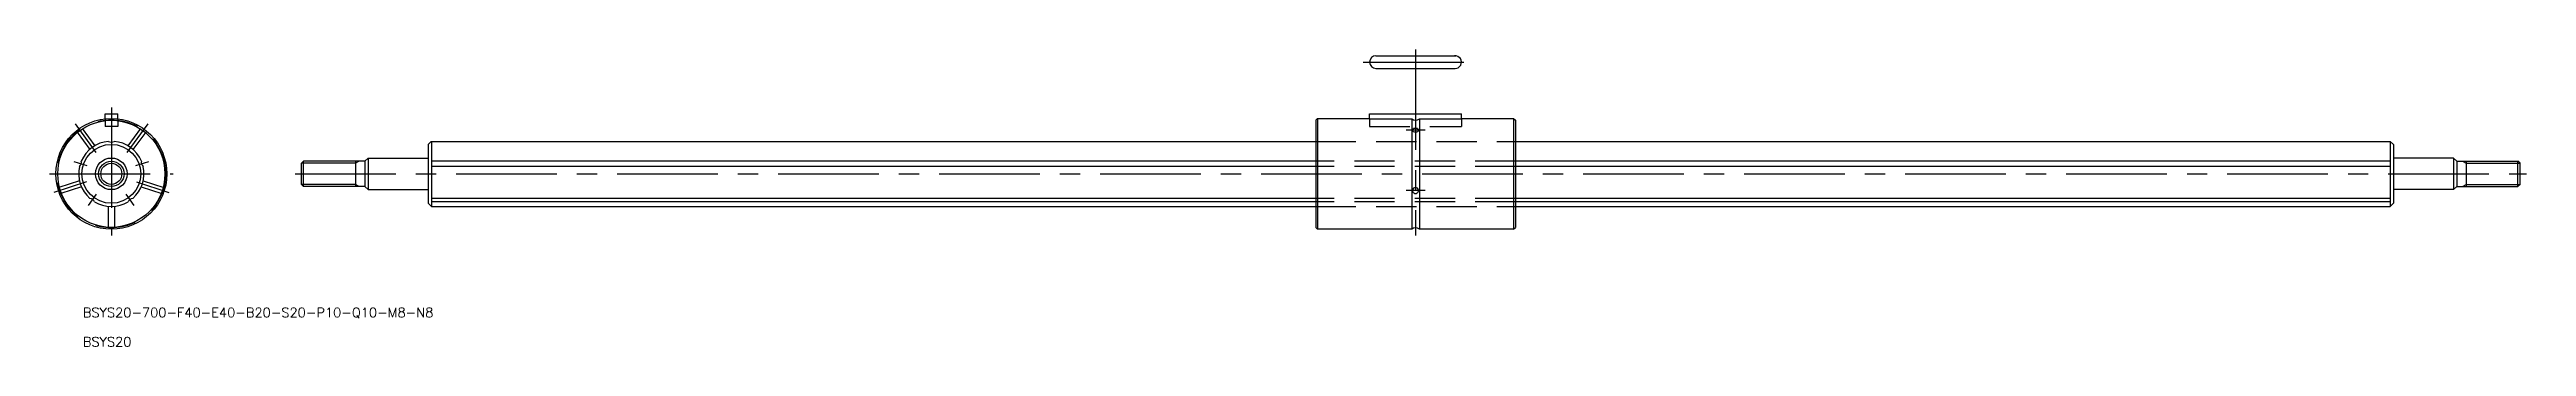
# Model space of a CAD drawing. Extents: x -20 to 762, y -55 to 39.
import ezdxf

# ---------------------------------------------------------------- set-up
doc = ezdxf.new("R2010")
doc.units = 0
doc.linetypes.add('CENTER', pattern=[50.8, 31.75, -6.35, 6.35, -6.35])
doc.linetypes.add('DASHED', pattern=[19.05, 12.7, -6.35])
doc.layers.get('0').update_dxf_attribs({"linetype": 'CONTINUOUS'})
doc.layers.add('CENTER', color=1, linetype='CENTER')
doc.styles.get("Standard").update_dxf_attribs({"font": 'txt.shx', "height": 3, "bigfont": 'bigfont.shx'})

# ---------------------------------------------------------------- blocks, each defined once
blk = doc.blocks.new('*U5')
at = {"color": 7, "linetype": 'CONTINUOUS'}
blk.add_text('BSYS20-700-F40-E40-B20-S20-P10-Q10-M8-N8', height=3, dxfattribs=at).set_placement((-8.98, -45.31))
blk = doc.blocks.new('*U6')
at = {"color": 7, "linetype": 'CONTINUOUS'}
blk.add_text('BSYS20', height=3, dxfattribs=at).set_placement((-8.98, -54.54))

msp = doc.modelspace()

# ---------------------------------------------------------------- linework, layer by layer
at = {"color": 7, "linetype": 'CONTINUOUS'}
for p, q in [((396.98, 35.29), (396.98, 35.26)), ((398.98, 37.28), (424.17, 37.28)), ((398.98, 33.28), (424.03, 33.28)), ((425.98, 35.29), (425.98, 35.28)), ((-2, 19), (2, 19)), ((-2, 17.39), (-2, 19)), ((2, 17.39), (2, 19)), ((379.98, 16.9), (380.58, 17.5)), ((379.98, 16.9), (379.98, -16.9)), ((380.58, 17.5), (396.98, 17.5)), ((380.58, 17.5), (380.58, -17.5)), ((396.98, 17.39), (396.98, 19)), ((396.98, 19), (425.98, 19)), ((396.98, 17.39), (410.28, 17.39)), ((410.28, 17.39), (410.28, -17.5)), ((412.68, 17.39), (412.68, -17.5)), ((412.68, 17.39), (425.98, 17.39)), ((425.98, 17.39), (425.98, 19)), ((425.98, 17.5), (442.38, 17.5)), ((442.38, 17.5), (442.98, 16.9)), ((442.38, 17.5), (442.38, -17.5)), ((442.98, 16.9), (442.98, -16.9)), ((99.98, 9.3), (100.94, 10.26)), ((99.98, 9.3), (99.98, -9.3)), ((100.94, 10.26), (379.98, 10.26)), ((100.98, 10.26), (100.98, -10.3)), ((442.98, 10.26), (718.98, 10.26)), ((718.98, 10.26), (718.98, -10.3)), ((719.98, 9.3), (719.02, 10.26)), ((719.98, 9.3), (719.98, -9.3)), ((59.98, 3.32), (60.65, 4)), ((59.98, -3.32), (59.98, 3.32)), ((60.65, -4), (60.65, 4)), ((79.98, 4), (60.65, 4)), ((76.98, 4), (76.98, -4)), ((79.98, 4), (80.98, 5)), ((79.98, 4), (79.98, -4)), ((80.98, 5), (99.98, 5)), ((80.98, 5), (80.98, -5)), ((379.98, 4.03), (100.98, 4.03)), ((379.98, 2.37), (100.98, 2.37)), ((718.98, 4.03), (442.98, 4.03)), ((718.98, 2.37), (442.98, 2.37)), ((738.98, 5), (719.98, 5)), ((739.98, 4), (738.98, 5)), ((738.98, 5), (738.98, -5)), ((739.98, 4), (739.98, -4)), ((739.98, 4), (759.3, 4)), ((742.98, 4), (742.98, -4)), ((759.3, -4), (759.3, 4)), ((759.98, 3.32), (759.3, 4)), ((759.98, -3.32), (759.98, 3.32)), ((59.98, -3.32), (60.65, -4)), ((79.98, -4), (60.65, -4)), ((79.98, -4), (80.98, -5)), ((80.98, -5), (99.98, -5)), ((379.98, -7.79), (100.98, -7.79)), ((718.98, -7.79), (442.98, -7.79)), ((738.98, -5), (719.98, -5)), ((739.98, -4), (738.98, -5)), ((739.98, -4), (759.3, -4)), ((759.98, -3.32), (759.3, -4)), ((99.98, -9.3), (100.98, -10.3)), ((379.98, -8.82), (100.98, -8.82)), ((100.98, -10.3), (379.98, -10.3)), ((718.98, -8.82), (442.98, -8.82)), ((442.98, -10.3), (718.98, -10.3)), ((719.98, -9.3), (718.98, -10.3)), ((379.98, -16.9), (380.58, -17.5)), ((410.28, -17.5), (380.58, -17.5)), ((442.38, -17.5), (412.68, -17.5)), ((442.38, -17.5), (442.98, -16.9))]:
    msp.add_line(p, q, dxfattribs=at)
at = {"color": 3, "linetype": 'DASHED'}
for p, q in [((-2, 17.39), (-2, 15)), ((2, 17.39), (2, 15)), ((396.98, 17.39), (396.98, 15)), ((425.98, 17.39), (425.98, 15)), ((-10.83, 13.2), (-6.83, 7.71)), ((-9.21, 14.37), (-5.22, 8.88)), ((2, 15), (-2, 15)), ((9.21, 14.37), (5.22, 8.88)), ((10.83, 13.2), (6.83, 7.71)), ((379.98, 10.26), (442.98, 10.26)), ((396.98, 15), (425.98, 15)), ((442.98, 4.03), (379.98, 4.03)), ((442.98, 2.37), (379.98, 2.37)), ((-10.06, -2.22), (-16.52, -4.31)), ((-9.44, -4.12), (-15.9, -6.22)), ((9.44, -4.12), (15.9, -6.22)), ((10.06, -2.22), (16.52, -4.31)), ((442.98, -7.79), (379.98, -7.79)), ((-1, -10.25), (-1, -17.04)), ((1, -10.25), (1, -17.04)), ((442.98, -8.82), (379.98, -8.82)), ((379.98, -10.3), (442.98, -10.3))]:
    msp.add_line(p, q, dxfattribs=at)
at = {"color": 3, "linetype": 'CONTINUOUS'}
for p, q in [((76.98, 3.32), (59.98, 3.32)), ((78.15, 4), (76.98, 3.32)), ((741.81, 4), (742.98, 3.32)), ((742.98, 3.32), (759.98, 3.32)), ((76.98, -3.32), (59.98, -3.32)), ((78.15, -4), (76.98, -3.32)), ((741.81, -4), (742.98, -3.32)), ((742.98, -3.32), (759.98, -3.32))]:
    msp.add_line(p, q, dxfattribs=at)
at = {"color": 7, "linetype": 'CONTINUOUS'}
for radius in [17.5, 16.9, 9.3, 5, 4]:
    msp.add_circle((0, 0), radius, dxfattribs=at)
at = {"color": 3, "linetype": 'DASHED'}
msp.add_circle((0, 0), 17.07, dxfattribs=at)
at = {"color": 3, "linetype": 'CONTINUOUS'}
msp.add_circle((0, 0), 3.32, dxfattribs=at)
at = {"color": 7, "linetype": 'CONTINUOUS'}
for centre, radius, start, end in [((398.98, 35.28), 2, 90, 270), ((423.97, 35.28), 2.01, 268.3797, 95.78883), ((411.48, 18.83), 1.88, 230.32549, 309.67451), ((0, 0), 10.3, 94.87214, 156.96136), ((0, 11.59), 1.59, 236.56041, 303.43959), ((0, 0), 10.3, 23.03864, 85.12786), ((411.01, 13.74), 0.539, 105.19219, 172.97868), ((411.03, 13.84), 0.552, 183.56362, 243.14794), ((411.48, 14.87), 1.67, 245.28748, 294.71252), ((411.48, 12.65), 1.73, 69.42795, 110.57205), ((411.94, 13.74), 0.539, 7.02132, 74.80781), ((411.93, 13.84), 0.552, 296.85206, 356.43638), ((0, 0), 10.3, 166.70575, 229.12786), ((-11.01, 3.61), 1.59, 308.39351, 15.27359), ((0, 0), 10.3, 310.87214, 13.29425), ((11.01, 3.61), 1.59, 164.72641, 231.60649), ((-6.81, -9.37), 1.59, 20.56041, 87.43959), ((6.81, -9.37), 1.59, 92.56041, 159.43959), ((411.48, -5.35), 1.01, 126.46105, 175.97706), ((411.4, -5.23), 0.921, 182.55633, 238.65608), ((411.48, -5.23), 0.91, 49.32366, 130.67634), ((411.48, -5.32), 0.893, 231.21293, 308.78707), ((411.56, -5.23), 0.921, 301.34392, 357.44367), ((411.47, -5.35), 1.01, 4.02294, 53.53895), ((0, 0), 10.3, 238.87214, 301.12786), ((411.48, -18.96), 1.89, 50.57141, 129.42859)]:
    msp.add_arc(centre, radius, start, end, dxfattribs=at)
at = {"layer": 'CENTER', "color": 1, "linetype": 'CENTER'}
for p, q in [((411.48, 39.28), (411.48, -19.5)), ((394.98, 35.28), (427.98, 35.28)), ((-11.46, 15.78), (-4.88, 6.71)), ((0, 21), (0, -19.5)), ((11.46, 15.78), (4.88, 6.71)), ((414.48, 13.81), (408.48, 13.81)), ((-19.5, 0), (19.5, 0)), ((-7.6, 2.49), (-11.69, 3.83)), ((11.69, 3.83), (7.6, 2.49)), ((57.98, 0), (761.98, 0)), ((-7.89, -2.56), (-18.14, -5.89)), ((-7.23, -9.95), (-4.7, -6.47)), ((7.23, -9.95), (4.7, -6.47)), ((7.89, -2.56), (18.14, -5.89)), ((414.48, -5.27), (408.48, -5.27))]:
    msp.add_line(p, q, dxfattribs=at)

# ---------------------------------------------------------------- block references
at = {"color": 7, "linetype": 'CONTINUOUS'}
for name in ['*U5', '*U6']:
    msp.add_blockref(name, (0, 0), dxfattribs=at)

doc.saveas('drawing.dxf')
